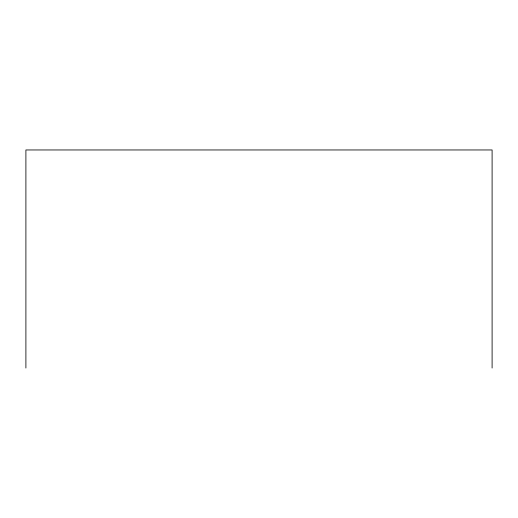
<?xml version="1.0" encoding="UTF-8"?>
<svg xmlns="http://www.w3.org/2000/svg" width="518" height="518" viewBox="0 0 518 518"><rect width="100%" height="100%" fill="white"/><g stroke="black" fill="none" stroke-linecap="round" stroke-linejoin="round"><path stroke-width="0.78" d="M492.1 368.039L492.1 149.961L25.9 149.961L25.9 368.039"/></g></svg>
